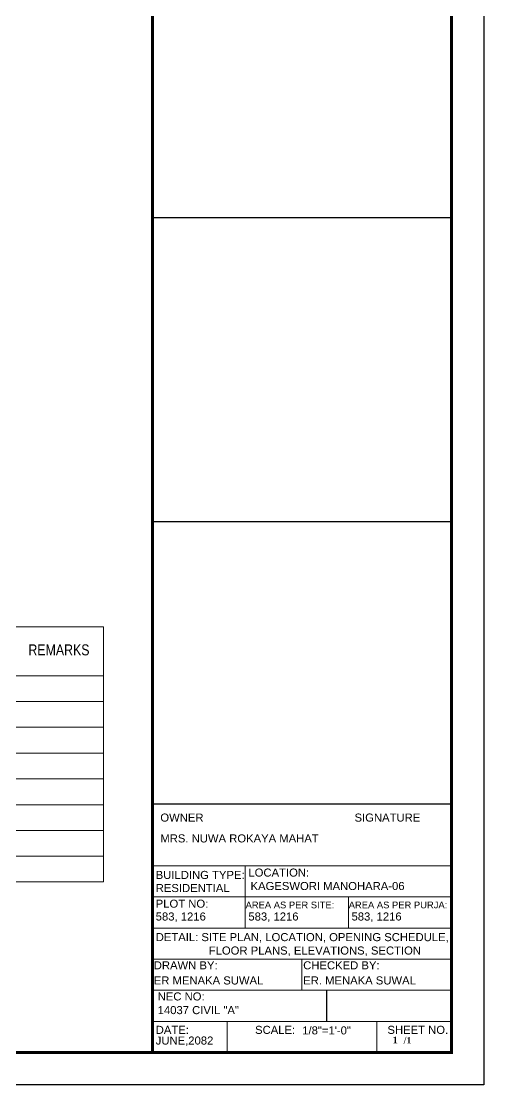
# Model space of a CAD drawing. Header units: inches. Extents: x 160056 to 168773, y -25300 to -22134.
# Drawn here: x 168085 to 168773, y -25300 to -23716 of the extents above; entities that cross this region are included whole.
import ezdxf

# ---------------------------------------------------------------- set-up
doc = ezdxf.new("R2010")
doc.units = ezdxf.units.IN
doc.header["$LTSCALE"] = 0.5
doc.header["$MEASUREMENT"] = 0
doc.layers.add('A-Wall', color=7, linetype='Continuous')
for name, color, linetype, lineweight in [('annotate', 7, 'Continuous', 9), ('TEXT', 220, 'Continuous', 9), ('Text 0.200', 122, 'Continuous', 20)]:
    doc.layers.add(name, color=color, linetype=linetype, lineweight=lineweight)
doc.styles.add('DIM', font='arial.ttf', dxfattribs={"width": 0.8})
doc.styles.add('ordinary', font='arial.ttf')
doc.styles.get("Standard").update_dxf_attribs({"font": 'arial.ttf'})

msp = doc.modelspace()

# ---------------------------------------------------------------- linework, layer by layer
for p, q in [((168280.1, -24008.2), (168724.8, -24008.2)), ((168280.1, -24460.9), (168724.8, -24460.9)), ((168280.1, -24881.2), (168724.8, -24881.2))]:
    msp.add_line(p, q)
msp.add_lwpolyline([(165598, -25299.7), (165598, -23054.7), (168772.8, -23054.7), (168772.8, -25299.7)], close=True)
at = {"const_width": 4.8}
msp.add_lwpolyline([(168724.8, -25251.7), (168724.8, -23102.7), (165742, -23102.7), (165742, -25251.7)], close=True, dxfattribs=at)
msp.add_lwpolyline([(168280.1, -25251.7), (168280.1, -23102.7)], dxfattribs=at)
at = {"layer": 'A-Wall', "ltscale": 50}
msp.add_line((168538.7, -25159.1), (168538.7, -25205.4), dxfattribs=at)
at = {"layer": 'annotate'}
for p, q in [((167364.3, -24618), (168207, -24618)), ((168207, -24618), (168207, -24997.8)), ((167364.3, -24690.8), (168207, -24690.8)), ((167364.3, -24729.2), (168207, -24729.2)), ((167364.3, -24767.5), (168207, -24767.5)), ((167364.3, -24805.9), (168207, -24805.9)), ((167364.3, -24844.3), (168207, -24844.3)), ((167364.3, -24882.7), (168207, -24882.7)), ((167364.3, -24921.1), (168207, -24921.1)), ((167364.3, -24959.4), (168207, -24959.4)), ((167364.3, -24997.8), (168207, -24997.8))]:
    msp.add_line(p, q, dxfattribs=at)
at = {"layer": 'TEXT'}
for p, q in [((168280.1, -24973.8), (168724.8, -24973.8)), ((168418, -24973.8), (168418, -25066.4)), ((168280.1, -25020.1), (168724.8, -25020.1)), ((168571.4, -25020.1), (168571.4, -25066.4)), ((168280.1, -25066.4), (168724.8, -25066.4)), ((168280.1, -25112.8), (168724.8, -25112.8)), ((168502.4, -25112.8), (168502.4, -25159.1)), ((168280.1, -25159.1), (168724.8, -25159.1)), ((168280.1, -25205.4), (168724.8, -25205.4)), ((168391.3, -25251.7), (168391.3, -25205.4)), ((168613.6, -25251.7), (168613.6, -25205.4))]:
    msp.add_line(p, q, dxfattribs=at)

# ---------------------------------------------------------------- texts
at = {"insert": (168613.6, -25214.5), "char_height": 6.5423, "width": 86.843, "attachment_point": 1}
msp.add_mtext('\\A1;{\\fTimes New Roman|b1|i0|c0|p18;\\H1.2367x;\\P\\pi29.76545;\\H0.80859x;    \\fBookman Old Style|b0|i0|c0|p18;\\H1.6907x;/\\fBookman Old Style|b1|i0|c0|p18;\\H0.86414x;1\\fArial|b1|i0|c0|p34;\\H1.2047x; \\H0.8998x;   }', dxfattribs=at)
at = {"layer": 'annotate', "insert": (168095.4, -24643.9), "char_height": 16.448, "attachment_point": 1, "style": 'DIM'}
msp.add_mtext('{\\fArial|b0|i0|c0|p34;REMARKS}', dxfattribs=at)
at = {"layer": 'TEXT', "style": 'ordinary'}
for s, height, p in [('OWNER', 12, (168291.7, -24907.9)), ('SIGNATURE', 12, (168580.6, -24907.9)), ('MRS. NUWA ROKAYA MAHAT', 12, (168291.7, -24938.9)), ('BUILDING TYPE:  ', 12, (168284.8, -24993.3)), ('LOCATION: ', 12, (168422.7, -24989.8)), ('RESIDENTIAL', 12, (168284.8, -25012.8)), ('KAGESWORI MANOHARA-06', 12, (168425.9, -25009.8)), ('PLOT NO: ', 12, (168284.8, -25036.1)), ('AREA AS PER SITE:', 10, (168418.5, -25037)), ('AREA AS PER PURJA:', 10, (168571.9, -25037)), ('583, 1216', 12, (168284.8, -25055.2)), ('583, 1216', 12, (168422.7, -25055.2)), ('583, 1216', 12, (168576.1, -25055.2)), ('DETAIL: SITE PLAN, LOCATION, OPENING SCHEDULE,', 12, (168284.8, -25085.9)), ('FLOOR PLANS, ELEVATIONS, SECTION', 12, (168363.7, -25105.9)), ('DRAWN BY:', 12, (168281.9, -25127.9)), ('CHECKED BY: ', 12, (168504.2, -25127.9)), ('ER MENAKA SUWAL', 12, (168281.9, -25150.4)), ('ER. MENAKA SUWAL', 12, (168504.2, -25150.4)), ('NEC NO:', 12, (168287.7, -25174.2)), ('14037 CIVIL "A"', 12, (168287.7, -25194.6)), ('DATE:', 12, (168284.8, -25224)), ('SCALE:', 12, (168432.6, -25224)), ('SHEET NO.', 12, (168629.6, -25224)), ('JUNE,2082', 12, (168284.8, -25239.9))]:
    msp.add_text(s, height=height, dxfattribs=at).set_placement(p)
msp.add_attdef('1/8"=1\'-0"', (168502.8, -25224.8), 'SCALE', height=12, dxfattribs=at)
at = {"layer": 'Text 0.200', "ltscale": 10, "insert": (168641.1, -25228.1), "char_height": 9.93, "width": 19.482, "attachment_point": 2}
msp.add_mtext('{\\fBookman Old Style|b1|i0|c0|p18;1}', dxfattribs=at)

doc.saveas('drawing.dxf')
